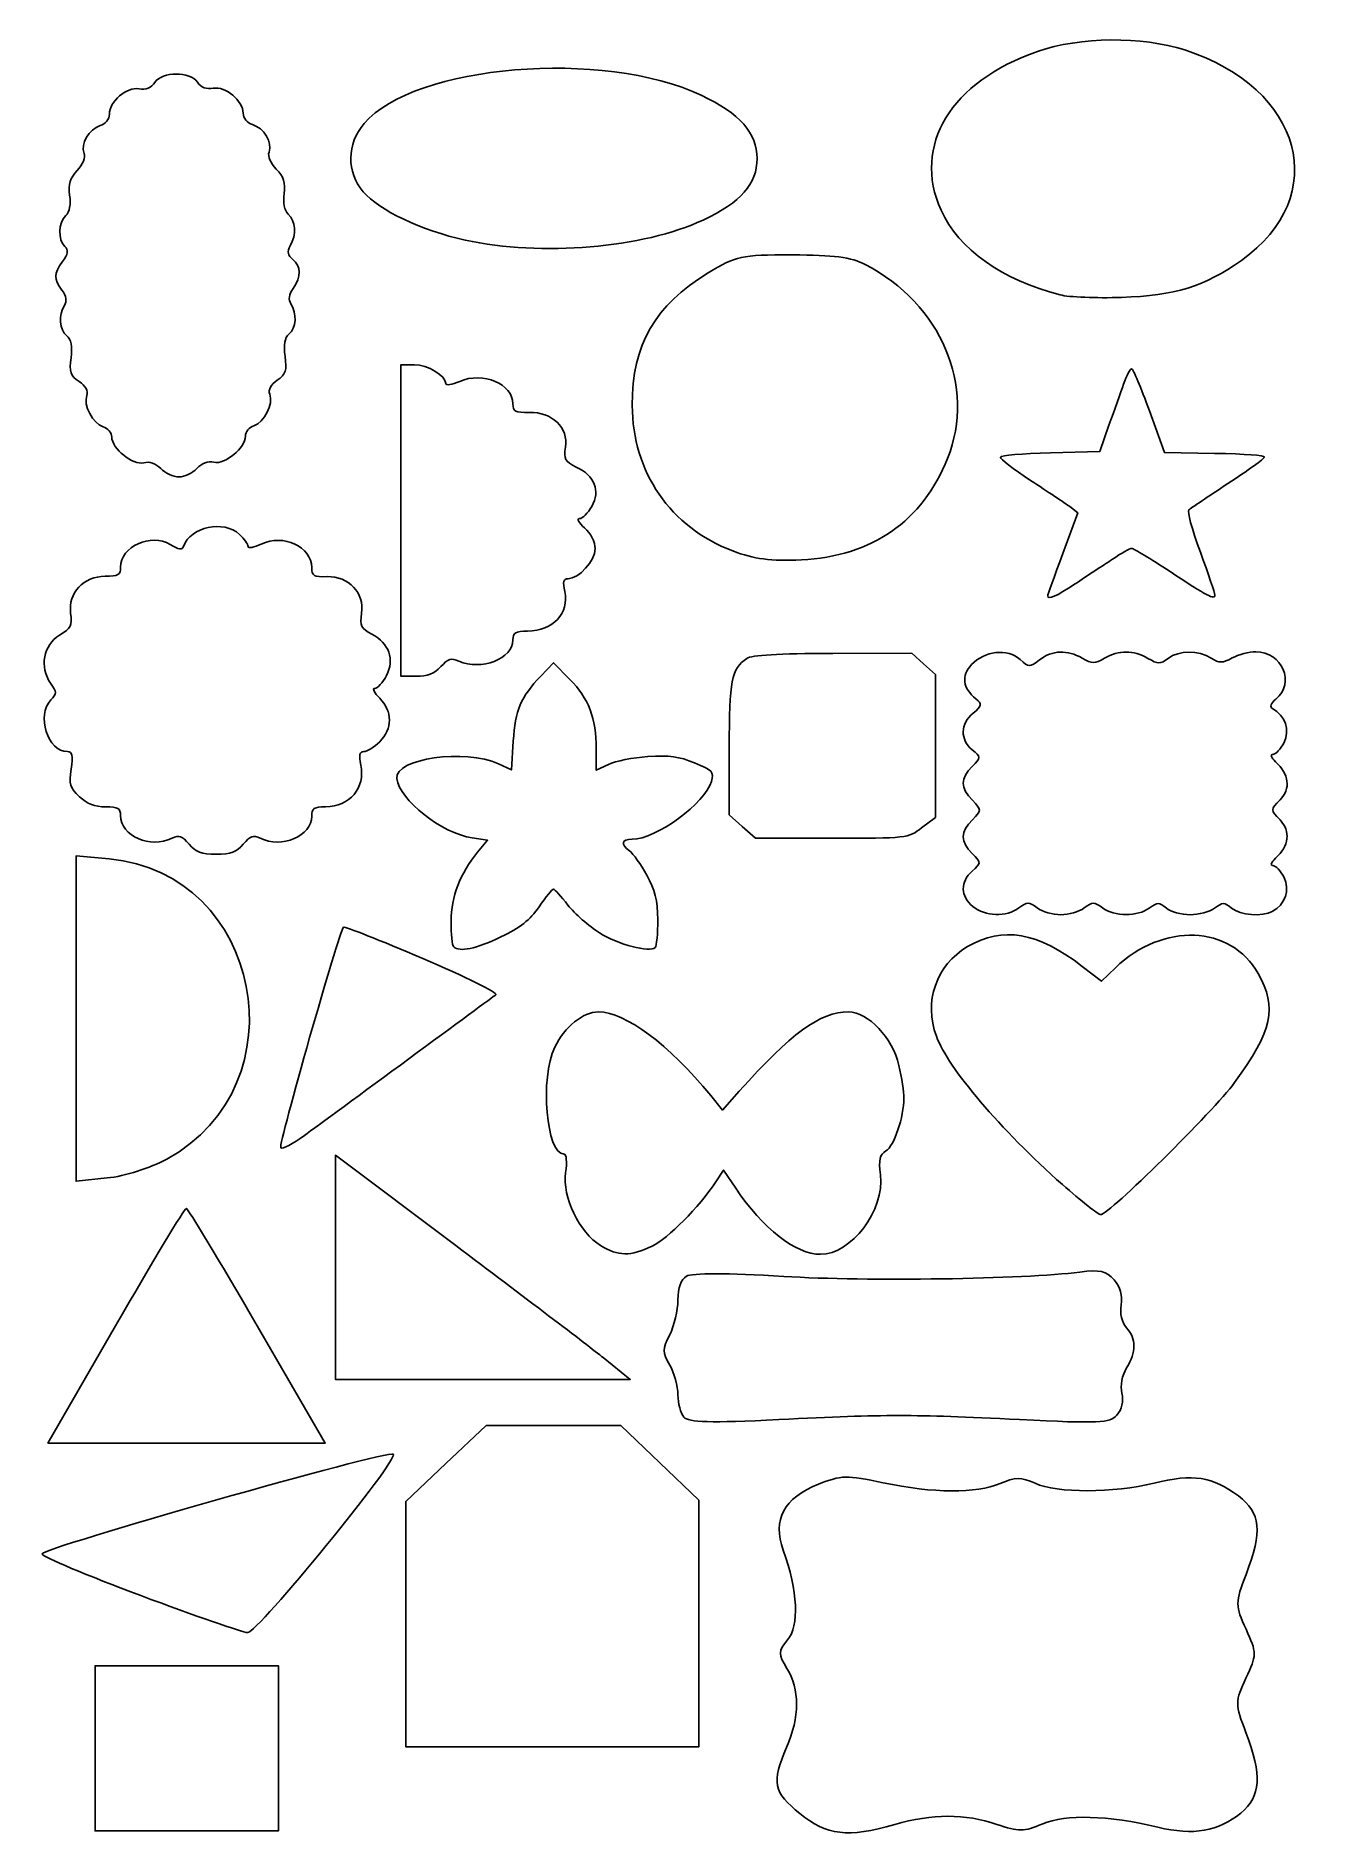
# Model space of a CAD drawing. Header units: centimetres. Extents: x -10.1 to 9.6, y -12.6 to 14.8.
import ezdxf

# ---------------------------------------------------------------- set-up
doc = ezdxf.new("R2010")
doc.units = ezdxf.units.CM
doc.header["$MEASUREMENT"] = 0
doc.layers.add('Layer 1', color=7, linetype='Continuous')

msp = doc.modelspace()

# ---------------------------------------------------------------- linework, layer by layer
at = {"layer": 'Layer 1'}
for points, knots in [([(-3.57065, 11.69436), (-4.23673, 11.84049), (-4.88053, 12.14519), (-5.12426, 12.42967), (-5.12426, 12.42967), (-5.38066, 12.72893), (-5.37474, 13.15898), (-5.10996, 13.46802), (-5.10996, 13.46802), (-4.34383, 14.36224), (-1.46682, 14.60278), (0.02064, 13.89699), (0.02064, 13.89699), (0.60793, 13.61832), (0.86927, 13.32189), (0.86927, 12.9344), (0.86927, 12.9344), (0.86927, 12.54916), (0.62315, 12.26926), (0.0464, 11.99861), (0.0464, 11.99861), (-0.86013, 11.5732), (-2.42017, 11.44198), (-3.57065, 11.69437), (-3.57065, 11.69437), (-3.57065, 11.69437), (-3.57065, 11.69436), (-3.57065, 11.69436)], [0, 0, 0, 0, 0.125, 0.125, 0.125, 0.125, 0.25, 0.25, 0.25, 0.25, 0.375, 0.375, 0.375, 0.375, 0.5, 0.5, 0.5, 0.5, 0.625, 0.625, 0.625, 0.625, 0.75, 0.75, 0.75, 0.75, 1, 1, 1, 1]), ([(5.48111, 10.86038), (4.59075, 11.08808), (3.93895, 11.55184), (3.66854, 12.15005), (3.66854, 12.15005), (3.22523, 13.13074), (3.81849, 14.10705), (5.13536, 14.564), (5.13536, 14.564), (5.7839, 14.78904), (6.72088, 14.7983), (7.37718, 14.58616), (7.37718, 14.58616), (9.17428, 14.00528), (9.61567, 12.36258), (8.23721, 11.3854), (8.23721, 11.3854), (7.67631, 10.98778), (7.23109, 10.8503), (6.41409, 10.82242), (6.41409, 10.82242), (6.03337, 10.80943), (5.61353, 10.82651), (5.4811, 10.86037), (5.4811, 10.86037), (5.4811, 10.86037), (5.48111, 10.86038), (5.48111, 10.86038)], [0, 0, 0, 0, 0.125, 0.125, 0.125, 0.125, 0.25, 0.25, 0.25, 0.25, 0.375, 0.375, 0.375, 0.375, 0.5, 0.5, 0.5, 0.5, 0.625, 0.625, 0.625, 0.625, 0.75, 0.75, 0.75, 0.75, 1, 1, 1, 1]), ([(-9.6964, 11.36852), (-9.61382, 11.48336), (-9.60498, 11.54429), (-9.66296, 11.59915), (-9.66296, 11.59915), (-9.7712, 11.70156), (-9.76377, 11.95435), (-9.64925, 12.06582), (-9.64925, 12.06582), (-9.5913, 12.12222), (-9.56828, 12.2431), (-9.58984, 12.37774), (-9.58984, 12.37774), (-9.61591, 12.5405), (-9.58619, 12.63783), (-9.47533, 12.75268), (-9.47533, 12.75268), (-9.38877, 12.84236), (-9.34384, 12.95246), (-9.36882, 13.01367), (-9.36882, 13.01367), (-9.4269, 13.15601), (-9.29555, 13.3811), (-9.12294, 13.435), (-9.12294, 13.435), (-9.04591, 13.45906), (-8.9833, 13.53728), (-8.9838, 13.60883), (-8.9838, 13.60883), (-8.98517, 13.80229), (-8.72153, 14.02855), (-8.53336, 13.99541), (-8.53336, 13.99541), (-8.431, 13.97738), (-8.34597, 14.01162), (-8.2948, 14.09148), (-8.2948, 14.09148), (-8.18647, 14.26054), (-7.75612, 14.26358), (-7.64542, 14.09606), (-7.64542, 14.09606), (-7.59313, 14.01693), (-7.50763, 13.98389), (-7.40553, 14.00337), (-7.40553, 14.00337), (-7.21785, 14.03917), (-6.95105, 13.81665), (-6.94968, 13.62319), (-6.94968, 13.62319), (-6.94917, 13.55164), (-6.88546, 13.47431), (-6.8081, 13.45134), (-6.8081, 13.45134), (-6.63475, 13.39987), (-6.50023, 13.17666), (-6.5563, 13.03352), (-6.5563, 13.03352), (-6.58041, 12.97196), (-6.53393, 12.86251), (-6.44611, 12.77406), (-6.44611, 12.77406), (-6.33365, 12.66079), (-6.30255, 12.56389), (-6.32632, 12.40077), (-6.32632, 12.40077), (-6.34598, 12.26584), (-6.32126, 12.1453), (-6.26252, 12.08972), (-6.26252, 12.08972), (-6.14981, 11.98307), (-6.13723, 11.78061), (-6.23252, 11.60687), (-6.23252, 11.60687), (-6.28177, 11.51707), (-6.27178, 11.46085), (-6.196, 11.40136), (-6.196, 11.40136), (-6.06438, 11.29804), (-6.06185, 11.13595), (-6.1891, 10.95899), (-6.1891, 10.95899), (-6.25361, 10.86928), (-6.26563, 10.78777), (-6.2236, 10.72499), (-6.2236, 10.72499), (-6.12752, 10.58148), (-6.14186, 10.35281), (-6.25255, 10.26336), (-6.25255, 10.26336), (-6.31846, 10.2101), (-6.33789, 10.10094), (-6.31237, 9.92728), (-6.31237, 9.92728), (-6.2811, 9.71449), (-6.30163, 9.65161), (-6.43128, 9.56313), (-6.43128, 9.56313), (-6.52876, 9.4966), (-6.57168, 9.4162), (-6.54483, 9.35042), (-6.54483, 9.35042), (-6.48553, 9.20511), (-6.62925, 8.91988), (-6.7865, 8.87076), (-6.7865, 8.87076), (-6.85765, 8.84854), (-6.91549, 8.7771), (-6.91503, 8.712), (-6.91503, 8.712), (-6.91378, 8.53543), (-7.22972, 8.27471), (-7.39589, 8.31517), (-7.39589, 8.31517), (-7.48084, 8.33585), (-7.58262, 8.29888), (-7.65498, 8.22106), (-7.65498, 8.22106), (-7.72052, 8.15057), (-7.84328, 8.0924), (-7.92776, 8.0918), (-7.92776, 8.0918), (-8.01225, 8.0912), (-8.13581, 8.14763), (-8.20234, 8.21719), (-8.20234, 8.21719), (-8.27578, 8.29398), (-8.37808, 8.32951), (-8.46273, 8.30763), (-8.46273, 8.30763), (-8.62832, 8.26483), (-8.9479, 8.52106), (-8.94915, 8.69763), (-8.94915, 8.69763), (-8.94961, 8.76272), (-9.00845, 8.83334), (-9.0799, 8.85456), (-9.0799, 8.85456), (-9.23783, 8.90145), (-9.38555, 9.18463), (-9.32831, 9.33076), (-9.32831, 9.33076), (-9.3024, 9.39692), (-9.34645, 9.4767), (-9.44486, 9.54185), (-9.44486, 9.54185), (-9.57575, 9.6285), (-9.59717, 9.69107), (-9.5689, 9.90429), (-9.5689, 9.90429), (-9.54583, 10.07829), (-9.5668, 10.18717), (-9.63346, 10.23949), (-9.63346, 10.23949), (-9.7454, 10.32736), (-9.76297, 10.55581), (-9.66892, 10.70066), (-9.66892, 10.70066), (-9.62778, 10.76403), (-9.64094, 10.84535), (-9.70671, 10.93415), (-9.70671, 10.93415), (-9.83579, 11.10841), (-9.83416, 11.17694), (-9.69641, 11.36851), (-9.69641, 11.36851), (-9.69641, 11.36851), (-9.6964, 11.36852), (-9.6964, 11.36852)], [0, 0, 0, 0, 0.02325581, 0.02325581, 0.02325581, 0.02325581, 0.04651163, 0.04651163, 0.04651163, 0.04651163, 0.06976744, 0.06976744, 0.06976744, 0.06976744, 0.09302326, 0.09302326, 0.09302326, 0.09302326, 0.11627907, 0.11627907, 0.11627907, 0.11627907, 0.13953488, 0.13953488, 0.13953488, 0.13953488, 0.1627907, 0.1627907, 0.1627907, 0.1627907, 0.18604651, 0.18604651, 0.18604651, 0.18604651, 0.20930233, 0.20930233, 0.20930233, 0.20930233, 0.23255814, 0.23255814, 0.23255814, 0.23255814, 0.25581395, 0.25581395, 0.25581395, 0.25581395, 0.27906977, 0.27906977, 0.27906977, 0.27906977, 0.30232558, 0.30232558, 0.30232558, 0.30232558, 0.3255814, 0.3255814, 0.3255814, 0.3255814, 0.34883721, 0.34883721, 0.34883721, 0.34883721, 0.37209302, 0.37209302, 0.37209302, 0.37209302, 0.39534884, 0.39534884, 0.39534884, 0.39534884, 0.41860465, 0.41860465, 0.41860465, 0.41860465, 0.44186047, 0.44186047, 0.44186047, 0.44186047, 0.46511628, 0.46511628, 0.46511628, 0.46511628, 0.48837209, 0.48837209, 0.48837209, 0.48837209, 0.51162791, 0.51162791, 0.51162791, 0.51162791, 0.53488372, 0.53488372, 0.53488372, 0.53488372, 0.55813953, 0.55813953, 0.55813953, 0.55813953, 0.58139535, 0.58139535, 0.58139535, 0.58139535, 0.60465116, 0.60465116, 0.60465116, 0.60465116, 0.62790698, 0.62790698, 0.62790698, 0.62790698, 0.65116279, 0.65116279, 0.65116279, 0.65116279, 0.6744186, 0.6744186, 0.6744186, 0.6744186, 0.69767442, 0.69767442, 0.69767442, 0.69767442, 0.72093023, 0.72093023, 0.72093023, 0.72093023, 0.74418605, 0.74418605, 0.74418605, 0.74418605, 0.76744186, 0.76744186, 0.76744186, 0.76744186, 0.79069767, 0.79069767, 0.79069767, 0.79069767, 0.81395349, 0.81395349, 0.81395349, 0.81395349, 0.8372093, 0.8372093, 0.8372093, 0.8372093, 0.86046512, 0.86046512, 0.86046512, 0.86046512, 0.88372093, 0.88372093, 0.88372093, 0.88372093, 0.90697674, 0.90697674, 0.90697674, 0.90697674, 0.93023256, 0.93023256, 0.93023256, 0.93023256, 0.95348837, 0.95348837, 0.95348837, 0.95348837, 1, 1, 1, 1]), ([(0.49892, 6.96529), (-0.45074, 7.32828), (-1.02812, 8.16494), (-1.02955, 9.18016), (-1.02955, 9.18016), (-1.03086, 10.1064), (-0.6918, 10.69707), (0.12746, 11.19582), (0.12746, 11.19582), (0.55443, 11.45574), (0.61507, 11.4687), (1.40451, 11.4687), (1.40451, 11.4687), (2.03298, 11.4687), (2.30139, 11.4334), (2.51499, 11.32267), (2.51499, 11.32267), (3.67011, 10.72381), (4.20314, 9.46761), (3.76679, 8.37251), (3.76679, 8.37251), (3.38613, 7.41718), (2.61307, 6.88114), (1.5429, 6.83048), (1.5429, 6.83048), (1.07715, 6.80843), (0.8237, 6.84116), (0.49893, 6.9653), (0.49893, 6.9653), (0.49893, 6.9653), (0.49892, 6.96529), (0.49892, 6.96529)], [0, 0, 0, 0, 0.11111111, 0.11111111, 0.11111111, 0.11111111, 0.22222222, 0.22222222, 0.22222222, 0.22222222, 0.33333333, 0.33333333, 0.33333333, 0.33333333, 0.44444444, 0.44444444, 0.44444444, 0.44444444, 0.55555556, 0.55555556, 0.55555556, 0.55555556, 0.66666667, 0.66666667, 0.66666667, 0.66666667, 0.77777778, 0.77777778, 0.77777778, 0.77777778, 1, 1, 1, 1]), ([(-4.54883, 7.42862), (-4.54883, 7.42862), (-4.54883, 9.79852), (-4.54883, 9.79852), (-4.54883, 9.79852), (-4.54883, 9.79852), (-4.3443, 9.79852), (-4.3443, 9.79852), (-4.3443, 9.79852), (-4.1457, 9.79852), (-3.86707, 9.63096), (-3.86707, 9.51152), (-3.86707, 9.51152), (-3.86707, 9.47862), (-3.77422, 9.49316), (-3.6552, 9.54472), (-3.6552, 9.54472), (-3.30183, 9.69779), (-2.84444, 9.50588), (-2.84444, 9.20456), (-2.84444, 9.20456), (-2.84444, 9.08393), (-2.81471, 9.06815), (-2.5971, 9.07332), (-2.5971, 9.07332), (-2.25087, 9.08154), (-1.99753, 8.83838), (-2.0448, 8.5432), (-2.0448, 8.5432), (-2.07389, 8.36152), (-2.05402, 8.32494), (-1.88107, 8.24179), (-1.88107, 8.24179), (-1.601, 8.10715), (-1.51128, 7.87901), (-1.64561, 7.64305), (-1.64561, 7.64305), (-1.70381, 7.54082), (-1.78796, 7.45717), (-1.8326, 7.45717), (-1.8326, 7.45717), (-1.87724, 7.45717), (-1.84194, 7.39314), (-1.75416, 7.31487), (-1.75416, 7.31487), (-1.65964, 7.23059), (-1.59456, 7.10234), (-1.59456, 7.00032), (-1.59456, 7.00032), (-1.59456, 6.81843), (-1.84292, 6.54347), (-2.00722, 6.54347), (-2.00722, 6.54347), (-2.07657, 6.54347), (-2.08948, 6.49344), (-2.05727, 6.34961), (-2.05727, 6.34961), (-1.98273, 6.01681), (-2.2336, 5.74899), (-2.62287, 5.7458), (-2.62287, 5.7458), (-2.80871, 5.74427), (-2.84444, 5.72257), (-2.84444, 5.61117), (-2.84444, 5.61117), (-2.84444, 5.32471), (-3.3281, 5.13721), (-3.67079, 5.29083), (-3.67079, 5.29083), (-3.78295, 5.34111), (-3.83022, 5.32629), (-3.94396, 5.20517), (-3.94396, 5.20517), (-4.0438, 5.09886), (-4.14555, 5.05871), (-4.31516, 5.05871), (-4.31516, 5.05871), (-4.31516, 5.05871), (-4.54883, 5.05871), (-4.54883, 5.05871), (-4.54883, 5.05871), (-4.54883, 5.05871), (-4.54883, 7.42861), (-4.54883, 7.42861), (-4.54883, 7.42861), (-4.54883, 7.42861), (-4.54883, 7.42862), (-4.54883, 7.42862)], [0, 0, 0, 0, 0.04347826, 0.04347826, 0.04347826, 0.04347826, 0.08695652, 0.08695652, 0.08695652, 0.08695652, 0.13043478, 0.13043478, 0.13043478, 0.13043478, 0.17391304, 0.17391304, 0.17391304, 0.17391304, 0.2173913, 0.2173913, 0.2173913, 0.2173913, 0.26086957, 0.26086957, 0.26086957, 0.26086957, 0.30434783, 0.30434783, 0.30434783, 0.30434783, 0.34782609, 0.34782609, 0.34782609, 0.34782609, 0.39130435, 0.39130435, 0.39130435, 0.39130435, 0.43478261, 0.43478261, 0.43478261, 0.43478261, 0.47826087, 0.47826087, 0.47826087, 0.47826087, 0.52173913, 0.52173913, 0.52173913, 0.52173913, 0.56521739, 0.56521739, 0.56521739, 0.56521739, 0.60869565, 0.60869565, 0.60869565, 0.60869565, 0.65217391, 0.65217391, 0.65217391, 0.65217391, 0.69565217, 0.69565217, 0.69565217, 0.69565217, 0.73913043, 0.73913043, 0.73913043, 0.73913043, 0.7826087, 0.7826087, 0.7826087, 0.7826087, 0.82608696, 0.82608696, 0.82608696, 0.82608696, 0.86956522, 0.86956522, 0.86956522, 0.86956522, 0.91304348, 0.91304348, 0.91304348, 0.91304348, 1, 1, 1, 1]), ([(5.29051, 6.28131), (5.29051, 6.29526), (5.39354, 6.58564), (5.51946, 6.92662), (5.51946, 6.92662), (5.51946, 6.92662), (5.74841, 7.54657), (5.74841, 7.54657), (5.74841, 7.54657), (5.74841, 7.54657), (5.62537, 7.6392), (5.62537, 7.6392), (5.62537, 7.6392), (5.5577, 7.69015), (5.28936, 7.87012), (5.02906, 8.03914), (5.02906, 8.03914), (4.76876, 8.20816), (4.56327, 8.36676), (4.57241, 8.39159), (4.57241, 8.39159), (4.5823, 8.41846), (4.8911, 8.44565), (5.33522, 8.45876), (5.33522, 8.45876), (5.33522, 8.45876), (6.08141, 8.48079), (6.08141, 8.48079), (6.08141, 8.48079), (6.08141, 8.48079), (6.22319, 8.87729), (6.22319, 8.87729), (6.22319, 8.87729), (6.30117, 9.09537), (6.40145, 9.37788), (6.44603, 9.50509), (6.44603, 9.50509), (6.49061, 9.6323), (6.54508, 9.73638), (6.56706, 9.73638), (6.56706, 9.73638), (6.58904, 9.73638), (6.71058, 9.4494), (6.83715, 9.09865), (6.83715, 9.09865), (6.83715, 9.09865), (7.06728, 8.46092), (7.06728, 8.46092), (7.06728, 8.46092), (7.06728, 8.46092), (7.8302, 8.44882), (7.8302, 8.44882), (7.8302, 8.44882), (8.30201, 8.44134), (8.59101, 8.41991), (8.58759, 8.39267), (8.58759, 8.39267), (8.58455, 8.36844), (8.335, 8.18735), (8.03304, 7.99026), (8.03304, 7.99026), (7.73108, 7.79316), (7.46368, 7.61359), (7.43883, 7.59122), (7.43883, 7.59122), (7.41121, 7.56635), (7.47936, 7.31601), (7.61419, 6.94705), (7.61419, 6.94705), (7.73549, 6.61513), (7.83474, 6.32173), (7.83474, 6.29505), (7.83474, 6.29505), (7.83474, 6.21709), (7.72425, 6.27467), (7.15294, 6.65037), (7.15294, 6.65037), (6.85641, 6.84537), (6.59349, 7.00491), (6.56866, 7.00491), (6.56866, 7.00491), (6.54383, 7.00491), (6.41159, 6.93057), (6.27478, 6.8397), (6.27478, 6.8397), (6.13797, 6.74883), (5.8838, 6.58032), (5.70996, 6.46522), (5.70996, 6.46522), (5.41936, 6.27282), (5.29051, 6.21632), (5.29051, 6.28131)], [0, 0, 0, 0, 0.04166667, 0.04166667, 0.04166667, 0.04166667, 0.08333333, 0.08333333, 0.08333333, 0.08333333, 0.125, 0.125, 0.125, 0.125, 0.16666667, 0.16666667, 0.16666667, 0.16666667, 0.20833333, 0.20833333, 0.20833333, 0.20833333, 0.25, 0.25, 0.25, 0.25, 0.29166667, 0.29166667, 0.29166667, 0.29166667, 0.33333333, 0.33333333, 0.33333333, 0.33333333, 0.375, 0.375, 0.375, 0.375, 0.41666667, 0.41666667, 0.41666667, 0.41666667, 0.45833333, 0.45833333, 0.45833333, 0.45833333, 0.5, 0.5, 0.5, 0.5, 0.54166667, 0.54166667, 0.54166667, 0.54166667, 0.58333333, 0.58333333, 0.58333333, 0.58333333, 0.625, 0.625, 0.625, 0.625, 0.66666667, 0.66666667, 0.66666667, 0.66666667, 0.70833333, 0.70833333, 0.70833333, 0.70833333, 0.75, 0.75, 0.75, 0.75, 0.79166667, 0.79166667, 0.79166667, 0.79166667, 0.83333333, 0.83333333, 0.83333333, 0.83333333, 0.875, 0.875, 0.875, 0.875, 0.91666667, 0.91666667, 0.91666667, 0.91666667, 1, 1, 1, 1]), ([(-7.77246, 2.50503), (-7.8803, 2.63245), (-7.92511, 2.64804), (-8.03146, 2.59514), (-8.03146, 2.59514), (-8.3626, 2.43044), (-8.81495, 2.62987), (-8.81495, 2.94056), (-8.81495, 2.94056), (-8.81495, 3.05088), (-8.85156, 3.07186), (-9.04413, 3.07186), (-9.04413, 3.07186), (-9.20428, 3.07186), (-9.32353, 3.11853), (-9.44005, 3.22683), (-9.44005, 3.22683), (-9.58544, 3.36195), (-9.60178, 3.41581), (-9.56763, 3.64736), (-9.56763, 3.64736), (-9.53653, 3.85822), (-9.54818, 3.91292), (-9.62419, 3.91292), (-9.62419, 3.91292), (-9.92284, 3.91292), (-10.10107, 4.46842), (-9.87644, 4.69911), (-9.87644, 4.69911), (-9.78342, 4.79463), (-9.78379, 4.8172), (-9.88064, 4.95457), (-9.88064, 4.95457), (-10.05185, 5.19742), (-9.98855, 5.53792), (-9.74497, 5.68435), (-9.74497, 5.68435), (-9.56824, 5.7906), (-9.54748, 5.83136), (-9.57416, 6.01972), (-9.57416, 6.01972), (-9.61719, 6.32354), (-9.37694, 6.58026), (-9.04958, 6.58026), (-9.04958, 6.58026), (-8.84786, 6.58026), (-8.81497, 6.59963), (-8.81497, 6.71843), (-8.81497, 6.71843), (-8.81497, 7.03167), (-8.35213, 7.24321), (-8.05829, 7.06427), (-8.05829, 7.06427), (-7.92599, 6.98371), (-7.8777, 6.97672), (-7.85676, 7.03512), (-7.85676, 7.03512), (-7.75004, 7.33267), (-7.24545, 7.44046), (-7.00506, 7.21705), (-7.00506, 7.21705), (-6.93396, 7.15097), (-6.87578, 7.06917), (-6.87578, 7.03528), (-6.87578, 7.03528), (-6.87578, 7.00067), (-6.78774, 7.01597), (-6.6749, 7.07021), (-6.6749, 7.07021), (-6.33985, 7.23123), (-5.90619, 7.02936), (-5.90619, 6.71236), (-5.90619, 6.71236), (-5.90619, 6.58546), (-5.878, 6.56886), (-5.67168, 6.5743), (-5.67168, 6.5743), (-5.34341, 6.58295), (-5.10321, 6.32714), (-5.14802, 6.01662), (-5.14802, 6.01662), (-5.17561, 5.82549), (-5.15676, 5.78701), (-4.99278, 5.69954), (-4.99278, 5.69954), (-4.72723, 5.5579), (-4.64217, 5.3179), (-4.76953, 5.06967), (-4.76953, 5.06967), (-4.82472, 4.96212), (-4.90449, 4.87412), (-4.94682, 4.87412), (-4.94682, 4.87412), (-4.98914, 4.87412), (-4.95568, 4.80676), (-4.87245, 4.72442), (-4.87245, 4.72442), (-4.67557, 4.52965), (-4.67557, 4.25739), (-4.87245, 4.06262), (-4.87245, 4.06262), (-4.95568, 3.98029), (-5.06365, 3.91292), (-5.11239, 3.91292), (-5.11239, 3.91292), (-5.17814, 3.91292), (-5.19038, 3.86029), (-5.15984, 3.70898), (-5.15984, 3.70898), (-5.08917, 3.35887), (-5.32702, 3.07713), (-5.6961, 3.07378), (-5.6961, 3.07378), (-5.8723, 3.07217), (-5.90618, 3.04934), (-5.90618, 2.93215), (-5.90618, 2.93215), (-5.90618, 2.63079), (-6.36476, 2.43355), (-6.68967, 2.59515), (-6.68967, 2.59515), (-6.79602, 2.64805), (-6.84083, 2.63245), (-6.94867, 2.50504), (-6.94867, 2.50504), (-7.05298, 2.3818), (-7.1354, 2.35096), (-7.36057, 2.35096), (-7.36057, 2.35096), (-7.58573, 2.35096), (-7.66816, 2.38179), (-7.77247, 2.50504), (-7.77247, 2.50504), (-7.77247, 2.50504), (-7.77246, 2.50503), (-7.77246, 2.50503)], [0, 0, 0, 0, 0.02857143, 0.02857143, 0.02857143, 0.02857143, 0.05714286, 0.05714286, 0.05714286, 0.05714286, 0.08571429, 0.08571429, 0.08571429, 0.08571429, 0.11428571, 0.11428571, 0.11428571, 0.11428571, 0.14285714, 0.14285714, 0.14285714, 0.14285714, 0.17142857, 0.17142857, 0.17142857, 0.17142857, 0.2, 0.2, 0.2, 0.2, 0.22857143, 0.22857143, 0.22857143, 0.22857143, 0.25714286, 0.25714286, 0.25714286, 0.25714286, 0.28571429, 0.28571429, 0.28571429, 0.28571429, 0.31428571, 0.31428571, 0.31428571, 0.31428571, 0.34285714, 0.34285714, 0.34285714, 0.34285714, 0.37142857, 0.37142857, 0.37142857, 0.37142857, 0.4, 0.4, 0.4, 0.4, 0.42857143, 0.42857143, 0.42857143, 0.42857143, 0.45714286, 0.45714286, 0.45714286, 0.45714286, 0.48571429, 0.48571429, 0.48571429, 0.48571429, 0.51428571, 0.51428571, 0.51428571, 0.51428571, 0.54285714, 0.54285714, 0.54285714, 0.54285714, 0.57142857, 0.57142857, 0.57142857, 0.57142857, 0.6, 0.6, 0.6, 0.6, 0.62857143, 0.62857143, 0.62857143, 0.62857143, 0.65714286, 0.65714286, 0.65714286, 0.65714286, 0.68571429, 0.68571429, 0.68571429, 0.68571429, 0.71428571, 0.71428571, 0.71428571, 0.71428571, 0.74285714, 0.74285714, 0.74285714, 0.74285714, 0.77142857, 0.77142857, 0.77142857, 0.77142857, 0.8, 0.8, 0.8, 0.8, 0.82857143, 0.82857143, 0.82857143, 0.82857143, 0.85714286, 0.85714286, 0.85714286, 0.85714286, 0.88571429, 0.88571429, 0.88571429, 0.88571429, 0.91428571, 0.91428571, 0.91428571, 0.91428571, 0.94285714, 0.94285714, 0.94285714, 0.94285714, 1, 1, 1, 1]), ([(4.15238, 1.55572), (3.96092, 1.71238), (3.95664, 1.93208), (4.14187, 2.09476), (4.14187, 2.09476), (4.28068, 2.21667), (4.28068, 2.22329), (4.14187, 2.36355), (4.14187, 2.36355), (3.96106, 2.54626), (3.96173, 2.69149), (4.14424, 2.87592), (4.14424, 2.87592), (4.28621, 3.01937), (4.28621, 3.02494), (4.14424, 3.17261), (4.14424, 3.17261), (3.96229, 3.36187), (3.96115, 3.50365), (4.1401, 3.68448), (4.1401, 3.68448), (4.27654, 3.82235), (4.27654, 3.82984), (4.1401, 3.94148), (4.1401, 3.94148), (3.955, 4.09294), (3.96162, 4.33803), (4.1551, 4.49634), (4.1551, 4.49634), (4.29196, 4.60832), (4.29715, 4.63465), (4.19831, 4.71553), (4.19831, 4.71553), (3.99629, 4.88083), (3.97361, 5.06099), (4.13276, 5.23622), (4.13276, 5.23622), (4.32499, 5.44786), (4.68107, 5.48512), (4.87093, 5.31347), (4.87093, 5.31347), (5.00732, 5.19016), (5.01014, 5.19013), (5.16796, 5.31044), (5.16796, 5.31044), (5.36038, 5.45713), (5.58773, 5.46559), (5.81633, 5.33458), (5.81633, 5.33458), (5.97003, 5.24649), (6.00227, 5.24649), (6.15596, 5.33458), (6.15596, 5.33458), (6.37316, 5.45906), (6.59399, 5.45816), (6.8143, 5.3319), (6.8143, 5.3319), (6.97423, 5.24024), (7.00006, 5.24024), (7.12384, 5.3319), (7.12384, 5.3319), (7.29094, 5.45564), (7.58085, 5.45767), (7.77665, 5.33648), (7.77665, 5.33648), (7.90648, 5.25612), (7.94555, 5.25636), (8.09869, 5.33848), (8.09869, 5.33848), (8.19455, 5.38987), (8.35482, 5.43192), (8.45484, 5.43192), (8.45484, 5.43192), (8.85759, 5.43192), (9.06101, 4.95591), (8.76261, 4.71175), (8.76261, 4.71175), (8.6838, 4.64727), (8.66497, 4.59219), (8.71297, 4.56662), (8.71297, 4.56662), (8.90354, 4.46509), (8.98062, 4.23629), (8.88675, 4.05084), (8.88675, 4.05084), (8.83611, 3.9508), (8.75913, 3.86896), (8.71569, 3.86896), (8.71569, 3.86896), (8.67225, 3.86896), (8.69094, 3.81973), (8.75721, 3.75955), (8.75721, 3.75955), (8.96465, 3.5712), (8.99137, 3.34575), (8.82604, 3.1787), (8.82604, 3.1787), (8.67792, 3.02903), (8.67792, 3.02645), (8.82563, 2.87277), (8.82563, 2.87277), (8.99026, 2.70152), (8.964, 2.47815), (8.75718, 2.29037), (8.75718, 2.29037), (8.69091, 2.2302), (8.67222, 2.18096), (8.71566, 2.18096), (8.71566, 2.18096), (8.7591, 2.18096), (8.83607, 2.09911), (8.88671, 1.99908), (8.88671, 1.99908), (8.98175, 1.81135), (8.90378, 1.58652), (8.70623, 1.47858), (8.70623, 1.47858), (8.55861, 1.39793), (8.21696, 1.42736), (8.08941, 1.53172), (8.08941, 1.53172), (7.97579, 1.62469), (7.95516, 1.62469), (7.82961, 1.53172), (7.82961, 1.53172), (7.7546, 1.47618), (7.58665, 1.43074), (7.45638, 1.43074), (7.45638, 1.43074), (7.32611, 1.43074), (7.16399, 1.47618), (7.09611, 1.53172), (7.09611, 1.53172), (6.98249, 1.62469), (6.96186, 1.62469), (6.83631, 1.53172), (6.83631, 1.53172), (6.65998, 1.40115), (6.30383, 1.40239), (6.12583, 1.5342), (6.12583, 1.5342), (5.99581, 1.63048), (5.97639, 1.63048), (5.84637, 1.5342), (5.84637, 1.5342), (5.76952, 1.4773), (5.60891, 1.43073), (5.48945, 1.43073), (5.48945, 1.43073), (5.37, 1.43073), (5.20938, 1.47729), (5.13253, 1.5342), (5.13253, 1.5342), (5.00251, 1.63048), (4.98309, 1.63048), (4.85307, 1.5342), (4.85307, 1.5342), (4.66354, 1.39385), (4.33796, 1.40388), (4.15232, 1.55577), (4.15232, 1.55577), (4.15232, 1.55577), (4.15238, 1.55572), (4.15238, 1.55572)], [0, 0, 0, 0, 0.02380952, 0.02380952, 0.02380952, 0.02380952, 0.04761905, 0.04761905, 0.04761905, 0.04761905, 0.07142857, 0.07142857, 0.07142857, 0.07142857, 0.0952381, 0.0952381, 0.0952381, 0.0952381, 0.11904762, 0.11904762, 0.11904762, 0.11904762, 0.14285714, 0.14285714, 0.14285714, 0.14285714, 0.16666667, 0.16666667, 0.16666667, 0.16666667, 0.19047619, 0.19047619, 0.19047619, 0.19047619, 0.21428571, 0.21428571, 0.21428571, 0.21428571, 0.23809524, 0.23809524, 0.23809524, 0.23809524, 0.26190476, 0.26190476, 0.26190476, 0.26190476, 0.28571429, 0.28571429, 0.28571429, 0.28571429, 0.30952381, 0.30952381, 0.30952381, 0.30952381, 0.33333333, 0.33333333, 0.33333333, 0.33333333, 0.35714286, 0.35714286, 0.35714286, 0.35714286, 0.38095238, 0.38095238, 0.38095238, 0.38095238, 0.4047619, 0.4047619, 0.4047619, 0.4047619, 0.42857143, 0.42857143, 0.42857143, 0.42857143, 0.45238095, 0.45238095, 0.45238095, 0.45238095, 0.47619048, 0.47619048, 0.47619048, 0.47619048, 0.5, 0.5, 0.5, 0.5, 0.52380952, 0.52380952, 0.52380952, 0.52380952, 0.54761905, 0.54761905, 0.54761905, 0.54761905, 0.57142857, 0.57142857, 0.57142857, 0.57142857, 0.5952381, 0.5952381, 0.5952381, 0.5952381, 0.61904762, 0.61904762, 0.61904762, 0.61904762, 0.64285714, 0.64285714, 0.64285714, 0.64285714, 0.66666667, 0.66666667, 0.66666667, 0.66666667, 0.69047619, 0.69047619, 0.69047619, 0.69047619, 0.71428571, 0.71428571, 0.71428571, 0.71428571, 0.73809524, 0.73809524, 0.73809524, 0.73809524, 0.76190476, 0.76190476, 0.76190476, 0.76190476, 0.78571429, 0.78571429, 0.78571429, 0.78571429, 0.80952381, 0.80952381, 0.80952381, 0.80952381, 0.83333333, 0.83333333, 0.83333333, 0.83333333, 0.85714286, 0.85714286, 0.85714286, 0.85714286, 0.88095238, 0.88095238, 0.88095238, 0.88095238, 0.9047619, 0.9047619, 0.9047619, 0.9047619, 0.92857143, 0.92857143, 0.92857143, 0.92857143, 0.95238095, 0.95238095, 0.95238095, 0.95238095, 1, 1, 1, 1]), ([(-3.74643, 0.94307), (-3.76929, 0.96424), (-3.78738, 1.13966), (-3.78663, 1.33289), (-3.78663, 1.33289), (-3.78517, 1.70736), (-3.65038, 2.05733), (-3.38218, 2.38302), (-3.38218, 2.38302), (-3.38218, 2.38302), (-3.23203, 2.56536), (-3.23203, 2.56536), (-3.23203, 2.56536), (-3.23203, 2.56536), (-3.46407, 2.59973), (-3.46407, 2.59973), (-3.46407, 2.59973), (-3.92988, 2.66872), (-4.57227, 3.17426), (-4.61284, 3.50377), (-4.61284, 3.50377), (-4.65017, 3.80687), (-3.56979, 3.96142), (-3.0629, 3.72549), (-3.0629, 3.72549), (-3.0629, 3.72549), (-2.86778, 3.63467), (-2.86778, 3.63467), (-2.86778, 3.63467), (-2.86778, 3.63467), (-2.83962, 4.07434), (-2.83962, 4.07434), (-2.83962, 4.07434), (-2.80956, 4.54364), (-2.72613, 4.74054), (-2.42088, 5.06265), (-2.42088, 5.06265), (-2.42088, 5.06265), (-2.22933, 5.26478), (-2.22933, 5.26478), (-2.22933, 5.26478), (-2.22933, 5.26478), (-1.98025, 5.01227), (-1.98025, 5.01227), (-1.98025, 5.01227), (-1.69377, 4.72186), (-1.57929, 4.42047), (-1.57899, 3.95591), (-1.57899, 3.95591), (-1.57899, 3.95591), (-1.57883, 3.62882), (-1.57883, 3.62882), (-1.57883, 3.62882), (-1.57883, 3.62882), (-1.39018, 3.71918), (-1.39018, 3.71918), (-1.39018, 3.71918), (-1.28642, 3.76888), (-1.01671, 3.82179), (-0.7908, 3.83676), (-0.7908, 3.83676), (-0.4633, 3.85846), (-0.31967, 3.83923), (-0.082, 3.74185), (-0.082, 3.74185), (0.19336, 3.62903), (0.21286, 3.60759), (0.1739, 3.46048), (0.1739, 3.46048), (0.08588, 3.12801), (-0.66575, 2.57934), (-1.03315, 2.57934), (-1.03315, 2.57934), (-1.19345, 2.57934), (-1.20864, 2.5082), (-1.07095, 2.40235), (-1.07095, 2.40235), (-1.01684, 2.36075), (-0.89894, 2.19515), (-0.80896, 2.03433), (-0.80896, 2.03433), (-0.6819, 1.80726), (-0.64469, 1.65598), (-0.64236, 1.35708), (-0.64236, 1.35708), (-0.64071, 1.14541), (-0.65852, 0.95442), (-0.68193, 0.93265), (-0.68193, 0.93265), (-0.76776, 0.85285), (-1.24278, 0.97791), (-1.52767, 1.15531), (-1.52767, 1.15531), (-1.68875, 1.25561), (-1.9055, 1.44654), (-2.00933, 1.5796), (-2.00933, 1.5796), (-2.11316, 1.71265), (-2.21214, 1.82169), (-2.22928, 1.82191), (-2.22928, 1.82191), (-2.24643, 1.82215), (-2.34463, 1.70072), (-2.4475, 1.55212), (-2.4475, 1.55212), (-2.58831, 1.34873), (-2.73223, 1.23529), (-3.02968, 1.09325), (-3.02968, 1.09325), (-3.40798, 0.9126), (-3.65718, 0.86038), (-3.74645, 0.94306), (-3.74645, 0.94306), (-3.74645, 0.94306), (-3.74643, 0.94307), (-3.74643, 0.94307)], [0, 0, 0, 0, 0.03333333, 0.03333333, 0.03333333, 0.03333333, 0.06666667, 0.06666667, 0.06666667, 0.06666667, 0.1, 0.1, 0.1, 0.1, 0.13333333, 0.13333333, 0.13333333, 0.13333333, 0.16666667, 0.16666667, 0.16666667, 0.16666667, 0.2, 0.2, 0.2, 0.2, 0.23333333, 0.23333333, 0.23333333, 0.23333333, 0.26666667, 0.26666667, 0.26666667, 0.26666667, 0.3, 0.3, 0.3, 0.3, 0.33333333, 0.33333333, 0.33333333, 0.33333333, 0.36666667, 0.36666667, 0.36666667, 0.36666667, 0.4, 0.4, 0.4, 0.4, 0.43333333, 0.43333333, 0.43333333, 0.43333333, 0.46666667, 0.46666667, 0.46666667, 0.46666667, 0.5, 0.5, 0.5, 0.5, 0.53333333, 0.53333333, 0.53333333, 0.53333333, 0.56666667, 0.56666667, 0.56666667, 0.56666667, 0.6, 0.6, 0.6, 0.6, 0.63333333, 0.63333333, 0.63333333, 0.63333333, 0.66666667, 0.66666667, 0.66666667, 0.66666667, 0.7, 0.7, 0.7, 0.7, 0.73333333, 0.73333333, 0.73333333, 0.73333333, 0.76666667, 0.76666667, 0.76666667, 0.76666667, 0.8, 0.8, 0.8, 0.8, 0.83333333, 0.83333333, 0.83333333, 0.83333333, 0.86666667, 0.86666667, 0.86666667, 0.86666667, 0.9, 0.9, 0.9, 0.9, 0.93333333, 0.93333333, 0.93333333, 0.93333333, 1, 1, 1, 1]), ([(0.64479, 2.77324), (0.64479, 2.77324), (0.44546, 2.95208), (0.44546, 2.95208), (0.44546, 2.95208), (0.44546, 2.95208), (0.44546, 3.97029), (0.44546, 3.97029), (0.44546, 3.97029), (0.44546, 4.99567), (0.47968, 5.17005), (0.71232, 5.3303), (0.71232, 5.3303), (0.78767, 5.38221), (1.18513, 5.40542), (2.02165, 5.40678), (2.02165, 5.40678), (2.02165, 5.40678), (3.22278, 5.40872), (3.22278, 5.40872), (3.22278, 5.40872), (3.22278, 5.40872), (3.40256, 5.24743), (3.40256, 5.24743), (3.40256, 5.24743), (3.40256, 5.24743), (3.58234, 5.08613), (3.58234, 5.08613), (3.58234, 5.08613), (3.58234, 5.08613), (3.58234, 3.99866), (3.58234, 3.99866), (3.58234, 3.99866), (3.58234, 3.99866), (3.58234, 2.91119), (3.58234, 2.91119), (3.58234, 2.91119), (3.58234, 2.91119), (3.37253, 2.7528), (3.37253, 2.7528), (3.37253, 2.7528), (3.16482, 2.59599), (3.15113, 2.59441), (2.00342, 2.59441), (2.00342, 2.59441), (2.00342, 2.59441), (0.84413, 2.59441), (0.84413, 2.59441), (0.84413, 2.59441), (0.84413, 2.59441), (0.6448, 2.77325), (0.6448, 2.77325), (0.6448, 2.77325), (0.6448, 2.77325), (0.64479, 2.77324), (0.64479, 2.77324)], [0, 0, 0, 0, 0.06666667, 0.06666667, 0.06666667, 0.06666667, 0.13333333, 0.13333333, 0.13333333, 0.13333333, 0.2, 0.2, 0.2, 0.2, 0.26666667, 0.26666667, 0.26666667, 0.26666667, 0.33333333, 0.33333333, 0.33333333, 0.33333333, 0.4, 0.4, 0.4, 0.4, 0.46666667, 0.46666667, 0.46666667, 0.46666667, 0.53333333, 0.53333333, 0.53333333, 0.53333333, 0.6, 0.6, 0.6, 0.6, 0.66666667, 0.66666667, 0.66666667, 0.66666667, 0.73333333, 0.73333333, 0.73333333, 0.73333333, 0.8, 0.8, 0.8, 0.8, 0.86666667, 0.86666667, 0.86666667, 0.86666667, 1, 1, 1, 1]), ([(-9.49082, -0.1477), (-9.49082, -0.1477), (-9.49082, 2.32641), (-9.49082, 2.32641), (-9.49082, 2.32641), (-9.49082, 2.32641), (-8.99004, 2.2809), (-8.99004, 2.2809), (-8.99004, 2.2809), (-6.66365, 2.06949), (-6.04266, -1.15639), (-8.11117, -2.28467), (-8.11117, -2.28467), (-8.36719, -2.42432), (-8.74745, -2.54492), (-9.02094, -2.57321), (-9.02094, -2.57321), (-9.02094, -2.57321), (-9.49083, -2.62181), (-9.49083, -2.62181), (-9.49083, -2.62181), (-9.49083, -2.62181), (-9.49083, -0.1477), (-9.49083, -0.1477), (-9.49083, -0.1477), (-9.49083, -0.1477), (-9.49082, -0.1477), (-9.49082, -0.1477)], [0, 0, 0, 0, 0.125, 0.125, 0.125, 0.125, 0.25, 0.25, 0.25, 0.25, 0.375, 0.375, 0.375, 0.375, 0.5, 0.5, 0.5, 0.5, 0.625, 0.625, 0.625, 0.625, 0.75, 0.75, 0.75, 0.75, 1, 1, 1, 1]), ([(-6.37846, -2.11188), (-6.4128, -2.06238), (-5.48787, 1.18413), (-5.42295, 1.24196), (-5.42295, 1.24196), (-5.40685, 1.25631), (-4.86421, 1.04239), (-4.2171, 0.76659), (-4.2171, 0.76659), (-3.56998, 0.49079), (-3.06952, 0.24251), (-3.10496, 0.21484), (-3.10496, 0.21484), (-3.1404, 0.18718), (-3.73601, -0.25137), (-4.42853, -0.7597), (-4.42853, -0.7597), (-5.12105, -1.26804), (-5.83477, -1.79223), (-6.01456, -1.92458), (-6.01456, -1.92458), (-6.19435, -2.05693), (-6.35811, -2.14121), (-6.37846, -2.11188)], [0, 0, 0, 0, 0.14285714, 0.14285714, 0.14285714, 0.14285714, 0.28571429, 0.28571429, 0.28571429, 0.28571429, 0.42857143, 0.42857143, 0.42857143, 0.42857143, 0.57142857, 0.57142857, 0.57142857, 0.57142857, 0.71428571, 0.71428571, 0.71428571, 0.71428571, 1, 1, 1, 1]), ([(5.51509, -2.6722), (4.57238, -1.83792), (3.7743, -0.90021), (3.59672, -0.41818), (3.59672, -0.41818), (3.40147, 0.11178), (3.59382, 0.66416), (4.07176, 0.94603), (4.07176, 0.94603), (4.60537, 1.26074), (5.14132, 1.16845), (5.81588, 0.64572), (5.81588, 0.64572), (5.81588, 0.64572), (6.10763, 0.41963), (6.10763, 0.41963), (6.10763, 0.41963), (6.10763, 0.41963), (6.32174, 0.62506), (6.32174, 0.62506), (6.32174, 0.62506), (7.04444, 1.31848), (8.07808, 1.2765), (8.49357, 0.53686), (8.49357, 0.53686), (8.78574, 0.01676), (8.71026, -0.33161), (8.13443, -1.12074), (8.13443, -1.12074), (7.81535, -1.55802), (6.21897, -3.13208), (6.09595, -3.13072), (6.09595, -3.13072), (6.061, -3.13029), (5.79961, -2.92399), (5.51508, -2.67219), (5.51508, -2.67219), (5.51508, -2.67219), (5.51509, -2.6722), (5.51509, -2.6722)], [0, 0, 0, 0, 0.09090909, 0.09090909, 0.09090909, 0.09090909, 0.18181818, 0.18181818, 0.18181818, 0.18181818, 0.27272727, 0.27272727, 0.27272727, 0.27272727, 0.36363636, 0.36363636, 0.36363636, 0.36363636, 0.45454545, 0.45454545, 0.45454545, 0.45454545, 0.54545455, 0.54545455, 0.54545455, 0.54545455, 0.63636364, 0.63636364, 0.63636364, 0.63636364, 0.72727273, 0.72727273, 0.72727273, 0.72727273, 0.81818182, 0.81818182, 0.81818182, 0.81818182, 1, 1, 1, 1]), ([(-1.51128, -3.60142), (-1.83298, -3.40637), (-2.09716, -2.85698), (-2.04442, -2.49272), (-2.04442, -2.49272), (-2.02047, -2.32732), (-2.03009, -2.2085), (-2.06742, -2.2085), (-2.06742, -2.2085), (-2.33794, -2.2085), (-2.43808, -1.05938), (-2.20915, -0.58222), (-2.20915, -0.58222), (-2.06085, -0.27312), (-1.77914, -0.04679), (-1.5427, -0.04679), (-1.5427, -0.04679), (-1.13539, -0.04679), (-0.473, -0.54059), (0.16305, -1.31839), (0.16305, -1.31839), (0.16305, -1.31839), (0.34503, -1.54092), (0.34503, -1.54092), (0.34503, -1.54092), (0.34503, -1.54092), (0.5986, -1.25481), (0.5986, -1.25481), (0.5986, -1.25481), (1.38016, -0.37297), (1.82867, -0.04679), (2.25968, -0.04679), (2.25968, -0.04679), (2.55704, -0.04679), (2.93365, -0.44596), (3.02746, -0.86056), (3.02746, -0.86056), (3.06939, -1.04587), (3.10369, -1.26924), (3.10369, -1.35694), (3.10369, -1.35694), (3.10369, -1.64565), (2.95297, -2.08996), (2.83047, -2.16238), (2.83047, -2.16238), (2.73315, -2.21992), (2.71716, -2.28947), (2.74681, -2.52645), (2.74681, -2.52645), (2.81351, -3.05958), (2.30343, -3.73442), (1.83377, -3.73442), (1.83377, -3.73442), (1.45955, -3.73442), (0.95502, -3.34105), (0.54582, -2.73024), (0.54582, -2.73024), (0.54582, -2.73024), (0.35999, -2.45285), (0.35999, -2.45285), (0.35999, -2.45285), (0.35999, -2.45285), (0.24119, -2.63268), (0.24119, -2.63268), (0.24119, -2.63268), (-0.01364, -3.01844), (-0.48233, -3.49024), (-0.72908, -3.60941), (-0.72908, -3.60941), (-1.05678, -3.76767), (-1.24021, -3.7658), (-1.5113, -3.60143), (-1.5113, -3.60143), (-1.5113, -3.60143), (-1.51128, -3.60142), (-1.51128, -3.60142)], [0, 0, 0, 0, 0.05, 0.05, 0.05, 0.05, 0.1, 0.1, 0.1, 0.1, 0.15, 0.15, 0.15, 0.15, 0.2, 0.2, 0.2, 0.2, 0.25, 0.25, 0.25, 0.25, 0.3, 0.3, 0.3, 0.3, 0.35, 0.35, 0.35, 0.35, 0.4, 0.4, 0.4, 0.4, 0.45, 0.45, 0.45, 0.45, 0.5, 0.5, 0.5, 0.5, 0.55, 0.55, 0.55, 0.55, 0.6, 0.6, 0.6, 0.6, 0.65, 0.65, 0.65, 0.65, 0.7, 0.7, 0.7, 0.7, 0.75, 0.75, 0.75, 0.75, 0.8, 0.8, 0.8, 0.8, 0.85, 0.85, 0.85, 0.85, 0.9, 0.9, 0.9, 0.9, 1, 1, 1, 1]), ([(-5.54546, -3.93138), (-5.54546, -3.93138), (-5.54546, -2.22622), (-5.54546, -2.22622), (-5.54546, -2.22622), (-5.54546, -2.22622), (-3.71555, -3.60044), (-3.71555, -3.60044), (-3.71555, -3.60044), (-2.7091, -4.35626), (-1.69976, -5.12358), (-1.47257, -5.3056), (-1.47257, -5.3056), (-1.47257, -5.3056), (-1.0595, -5.63655), (-1.0595, -5.63655), (-1.0595, -5.63655), (-1.0595, -5.63655), (-3.30248, -5.63655), (-3.30248, -5.63655), (-3.30248, -5.63655), (-3.30248, -5.63655), (-5.54546, -5.63655), (-5.54546, -5.63655), (-5.54546, -5.63655), (-5.54546, -5.63655), (-5.54546, -3.93139), (-5.54546, -3.93139), (-5.54546, -3.93139), (-5.54546, -3.93139), (-5.54546, -3.93138), (-5.54546, -3.93138)], [0, 0, 0, 0, 0.11111111, 0.11111111, 0.11111111, 0.11111111, 0.22222222, 0.22222222, 0.22222222, 0.22222222, 0.33333333, 0.33333333, 0.33333333, 0.33333333, 0.44444444, 0.44444444, 0.44444444, 0.44444444, 0.55555556, 0.55555556, 0.55555556, 0.55555556, 0.66666667, 0.66666667, 0.66666667, 0.66666667, 0.77777778, 0.77777778, 0.77777778, 0.77777778, 1, 1, 1, 1]), ([(-8.8902, -4.82145), (-8.32391, -3.84011), (-7.84082, -3.03652), (-7.81667, -3.03567), (-7.81667, -3.03567), (-7.79252, -3.03484), (-7.30674, -3.83774), (-6.73716, -4.81992), (-6.73716, -4.81992), (-6.73716, -4.81992), (-5.70156, -6.60569), (-5.70156, -6.60569), (-5.70156, -6.60569), (-5.70156, -6.60569), (-7.8107, -6.60569), (-7.8107, -6.60569), (-7.8107, -6.60569), (-7.8107, -6.60569), (-9.91984, -6.60569), (-9.91984, -6.60569), (-9.91984, -6.60569), (-9.91984, -6.60569), (-8.89022, -4.82145), (-8.89022, -4.82145), (-8.89022, -4.82145), (-8.89022, -4.82145), (-8.8902, -4.82145), (-8.8902, -4.82145)], [0, 0, 0, 0, 0.125, 0.125, 0.125, 0.125, 0.25, 0.25, 0.25, 0.25, 0.375, 0.375, 0.375, 0.375, 0.5, 0.5, 0.5, 0.5, 0.625, 0.625, 0.625, 0.625, 0.75, 0.75, 0.75, 0.75, 1, 1, 1, 1]), ([(-0.2439, -6.21089), (-0.29401, -6.15376), (-0.33501, -6.0007), (-0.33501, -5.87077), (-0.33501, -5.87077), (-0.33501, -5.74084), (-0.39081, -5.53744), (-0.45902, -5.41876), (-0.45902, -5.41876), (-0.57564, -5.21585), (-0.57564, -5.18832), (-0.45902, -4.95666), (-0.45902, -4.95666), (-0.39082, -4.82118), (-0.33501, -4.58345), (-0.33501, -4.42838), (-0.33501, -4.42838), (-0.33501, -4.24328), (-0.29031, -4.11916), (-0.20486, -4.06702), (-0.20486, -4.06702), (-0.1222, -4.01658), (0.41788, -4.01788), (1.27515, -4.07057), (1.27515, -4.07057), (2.53759, -4.14815), (4.92619, -4.11324), (5.77855, -4.00475), (5.77855, -4.00475), (6.09159, -3.96491), (6.17915, -3.98465), (6.29992, -4.12235), (6.29992, -4.12235), (6.39736, -4.23344), (6.43323, -4.35846), (6.40905, -4.50268), (6.40905, -4.50268), (6.38679, -4.63545), (6.41796, -4.76877), (6.49064, -4.85163), (6.49064, -4.85163), (6.63967, -5.02153), (6.64001, -5.21835), (6.4917, -5.45975), (6.4917, -5.45975), (6.42167, -5.57373), (6.39252, -5.72841), (6.41868, -5.84722), (6.41868, -5.84722), (6.44647, -5.97347), (6.41934, -6.0939), (6.34354, -6.18027), (6.34354, -6.18027), (6.23816, -6.30041), (6.07239, -6.30808), (4.86346, -6.24879), (4.86346, -6.24879), (3.17392, -6.16592), (2.88044, -6.16589), (1.19956, -6.24829), (1.19956, -6.24829), (0.15332, -6.29964), (-0.17342, -6.29116), (-0.24391, -6.21079), (-0.24391, -6.21079), (-0.24391, -6.21079), (-0.2439, -6.21089), (-0.2439, -6.21089)], [0, 0, 0, 0, 0.05555556, 0.05555556, 0.05555556, 0.05555556, 0.11111111, 0.11111111, 0.11111111, 0.11111111, 0.16666667, 0.16666667, 0.16666667, 0.16666667, 0.22222222, 0.22222222, 0.22222222, 0.22222222, 0.27777778, 0.27777778, 0.27777778, 0.27777778, 0.33333333, 0.33333333, 0.33333333, 0.33333333, 0.38888889, 0.38888889, 0.38888889, 0.38888889, 0.44444444, 0.44444444, 0.44444444, 0.44444444, 0.5, 0.5, 0.5, 0.5, 0.55555556, 0.55555556, 0.55555556, 0.55555556, 0.61111111, 0.61111111, 0.61111111, 0.61111111, 0.66666667, 0.66666667, 0.66666667, 0.66666667, 0.72222222, 0.72222222, 0.72222222, 0.72222222, 0.77777778, 0.77777778, 0.77777778, 0.77777778, 0.83333333, 0.83333333, 0.83333333, 0.83333333, 0.88888889, 0.88888889, 0.88888889, 0.88888889, 1, 1, 1, 1]), ([(-4.47517, -9.35938), (-4.47517, -9.35938), (-4.47517, -7.49317), (-4.47517, -7.49317), (-4.47517, -7.49317), (-4.47517, -7.49317), (-3.86393, -6.91694), (-3.86393, -6.91694), (-3.86393, -6.91694), (-3.86393, -6.91694), (-3.25269, -6.34071), (-3.25269, -6.34071), (-3.25269, -6.34071), (-3.25269, -6.34071), (-2.22899, -6.34071), (-2.22899, -6.34071), (-2.22899, -6.34071), (-2.22899, -6.34071), (-1.20529, -6.34071), (-1.20529, -6.34071), (-1.20529, -6.34071), (-1.20529, -6.34071), (-0.60989, -6.90844), (-0.60989, -6.90844), (-0.60989, -6.90844), (-0.60989, -6.90844), (-0.01449, -7.47617), (-0.01449, -7.47617), (-0.01449, -7.47617), (-0.01449, -7.47617), (-0.01449, -9.35087), (-0.01449, -9.35087), (-0.01449, -9.35087), (-0.01449, -9.35087), (-0.01449, -11.22557), (-0.01449, -11.22557), (-0.01449, -11.22557), (-0.01449, -11.22557), (-2.24483, -11.22557), (-2.24483, -11.22557), (-2.24483, -11.22557), (-2.24483, -11.22557), (-4.47517, -11.22557), (-4.47517, -11.22557), (-4.47517, -11.22557), (-4.47517, -11.22557), (-4.47517, -9.35936), (-4.47517, -9.35936), (-4.47517, -9.35936), (-4.47517, -9.35936), (-4.47517, -9.35938), (-4.47517, -9.35938)], [0, 0, 0, 0, 0.07142857, 0.07142857, 0.07142857, 0.07142857, 0.14285714, 0.14285714, 0.14285714, 0.14285714, 0.21428571, 0.21428571, 0.21428571, 0.21428571, 0.28571429, 0.28571429, 0.28571429, 0.28571429, 0.35714286, 0.35714286, 0.35714286, 0.35714286, 0.42857143, 0.42857143, 0.42857143, 0.42857143, 0.5, 0.5, 0.5, 0.5, 0.57142857, 0.57142857, 0.57142857, 0.57142857, 0.64285714, 0.64285714, 0.64285714, 0.64285714, 0.71428571, 0.71428571, 0.71428571, 0.71428571, 0.78571429, 0.78571429, 0.78571429, 0.78571429, 0.85714286, 0.85714286, 0.85714286, 0.85714286, 1, 1, 1, 1]), ([(-8.50564, -8.92651), (-9.32198, -8.62064), (-9.99877, -8.33563), (-10.00961, -8.29315), (-10.00961, -8.29315), (-10.03137, -8.20793), (-4.73729, -6.70414), (-4.66595, -6.77528), (-4.66595, -6.77528), (-4.58264, -6.85837), (-6.73508, -9.49554), (-6.88084, -9.48897), (-6.88084, -9.48897), (-6.95814, -9.48547), (-7.6893, -9.23238), (-8.50564, -8.92651)], [0, 0, 0, 0, 0.2, 0.2, 0.2, 0.2, 0.4, 0.4, 0.4, 0.4, 0.6, 0.6, 0.6, 0.6, 1, 1, 1, 1]), ([(1.51941, -12.24222), (1.11612, -11.91318), (1.08736, -11.76996), (1.31768, -11.23736), (1.31768, -11.23736), (1.51861, -10.77272), (1.52055, -10.34467), (1.32314, -10.03321), (1.32314, -10.03321), (1.18767, -9.81947), (1.18885, -9.76783), (1.33301, -9.59989), (1.33301, -9.59989), (1.51458, -9.38838), (1.48862, -8.85151), (1.26701, -8.23503), (1.26701, -8.23503), (1.09966, -7.76949), (1.27421, -7.44223), (1.80228, -7.23146), (1.80228, -7.23146), (2.14964, -7.09282), (2.23071, -7.09104), (2.78956, -7.2098), (2.78956, -7.2098), (3.54541, -7.37043), (4.20532, -7.3744), (4.56683, -7.22048), (4.56683, -7.22048), (4.79726, -7.12238), (4.88541, -7.12196), (5.0977, -7.21794), (5.0977, -7.21794), (5.43276, -7.36944), (6.29064, -7.36785), (6.90967, -7.21457), (6.90967, -7.21457), (7.50089, -7.06818), (7.80072, -7.11397), (8.19239, -7.41045), (8.19239, -7.41045), (8.53664, -7.67104), (8.56302, -7.94333), (8.30796, -8.60349), (8.30796, -8.60349), (8.1435, -9.02916), (8.14352, -9.08563), (8.30825, -9.43746), (8.30825, -9.43746), (8.47309, -9.78963), (8.47304, -9.83947), (8.30751, -10.18338), (8.30751, -10.18338), (8.14178, -10.52761), (8.14176, -10.58215), (8.30722, -11.01053), (8.30722, -11.01053), (8.55657, -11.65592), (8.5354, -11.98325), (8.22812, -12.23397), (8.22812, -12.23397), (7.88465, -12.5142), (7.50876, -12.57855), (6.96866, -12.44958), (6.96866, -12.44958), (6.20543, -12.26732), (5.56831, -12.24848), (5.21462, -12.39771), (5.21462, -12.39771), (4.92679, -12.51915), (4.85124, -12.51998), (4.51504, -12.40536), (4.51504, -12.40536), (4.03523, -12.2418), (3.53496, -12.24227), (2.96337, -12.40682), (2.96337, -12.40682), (2.24846, -12.61262), (1.92871, -12.57617), (1.51942, -12.24223), (1.51942, -12.24223), (1.51942, -12.24223), (1.51941, -12.24222), (1.51941, -12.24222)], [0, 0, 0, 0, 0.04545455, 0.04545455, 0.04545455, 0.04545455, 0.09090909, 0.09090909, 0.09090909, 0.09090909, 0.13636364, 0.13636364, 0.13636364, 0.13636364, 0.18181818, 0.18181818, 0.18181818, 0.18181818, 0.22727273, 0.22727273, 0.22727273, 0.22727273, 0.27272727, 0.27272727, 0.27272727, 0.27272727, 0.31818182, 0.31818182, 0.31818182, 0.31818182, 0.36363636, 0.36363636, 0.36363636, 0.36363636, 0.40909091, 0.40909091, 0.40909091, 0.40909091, 0.45454545, 0.45454545, 0.45454545, 0.45454545, 0.5, 0.5, 0.5, 0.5, 0.54545455, 0.54545455, 0.54545455, 0.54545455, 0.59090909, 0.59090909, 0.59090909, 0.59090909, 0.63636364, 0.63636364, 0.63636364, 0.63636364, 0.68181818, 0.68181818, 0.68181818, 0.68181818, 0.72727273, 0.72727273, 0.72727273, 0.72727273, 0.77272727, 0.77272727, 0.77272727, 0.77272727, 0.81818182, 0.81818182, 0.81818182, 0.81818182, 0.86363636, 0.86363636, 0.86363636, 0.86363636, 0.90909091, 0.90909091, 0.90909091, 0.90909091, 1, 1, 1, 1]), ([(-9.20285, -11.24963), (-9.20285, -11.24963), (-9.20285, -9.99403), (-9.20285, -9.99403), (-9.20285, -9.99403), (-9.20285, -9.99403), (-7.80841, -9.99403), (-7.80841, -9.99403), (-7.80841, -9.99403), (-7.80841, -9.99403), (-6.41398, -9.99403), (-6.41398, -9.99403), (-6.41398, -9.99403), (-6.41398, -9.99403), (-6.41398, -11.24963), (-6.41398, -11.24963), (-6.41398, -11.24963), (-6.41398, -11.24963), (-6.41398, -12.50523), (-6.41398, -12.50523), (-6.41398, -12.50523), (-6.41398, -12.50523), (-7.80841, -12.50523), (-7.80841, -12.50523), (-7.80841, -12.50523), (-7.80841, -12.50523), (-9.20285, -12.50523), (-9.20285, -12.50523), (-9.20285, -12.50523), (-9.20285, -12.50523), (-9.20285, -11.24963), (-9.20285, -11.24963)], [0, 0, 0, 0, 0.11111111, 0.11111111, 0.11111111, 0.11111111, 0.22222222, 0.22222222, 0.22222222, 0.22222222, 0.33333333, 0.33333333, 0.33333333, 0.33333333, 0.44444444, 0.44444444, 0.44444444, 0.44444444, 0.55555556, 0.55555556, 0.55555556, 0.55555556, 0.66666667, 0.66666667, 0.66666667, 0.66666667, 0.77777778, 0.77777778, 0.77777778, 0.77777778, 1, 1, 1, 1])]:
    msp.add_open_spline(points, degree=3, knots=knots, dxfattribs=at)

doc.saveas('drawing.dxf')
